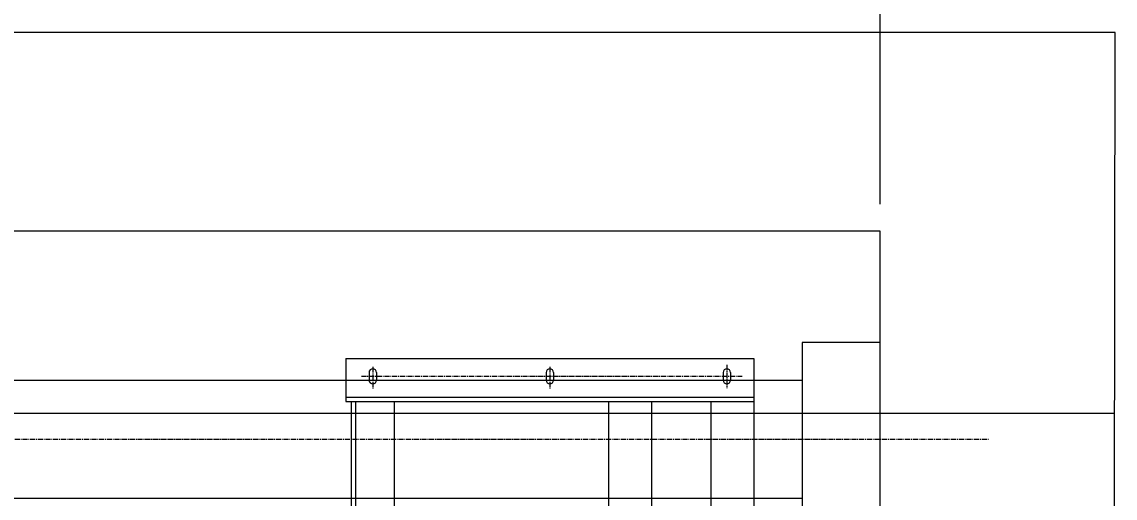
# Model space of a CAD drawing. Header units: millimetres. Extents: x 53635 to 142317, y 101101 to 147193.
# Drawn here: x 75618 to 77653, y 121649 to 122537 of the extents above; entities that cross this region are included whole.
import ezdxf

# ---------------------------------------------------------------- set-up
doc = ezdxf.new("R2010")
doc.units = ezdxf.units.MM
doc.header["$LTSCALE"] = 0.5
doc.header["$MEASUREMENT"] = 0
doc.linetypes.add('AXES2', pattern=[28.575, 19.05, -3.175, 3.175, -3.175])
doc.linetypes.add('CONTINU', pattern=[0])
doc.layers.get('0').update_dxf_attribs({"lineweight": 0})
for name, color, linetype, lineweight in [('-AXE', 1, 'AXES2', 0), ('-beton', 6, 'Continuous', 0), ('-fort', 7, 'Continuous', 0), ('ASHADE', 7, 'CONTINU', 0), ('AXE', 1, 'AXES2', 0), ('COT', 3, 'Continuous', 0)]:
    doc.layers.add(name, color=color, linetype=linetype, lineweight=lineweight)
doc.styles.add('_TCW_TXTSTY_1', font='TIMES.TTF')
doc.styles.get("Standard").update_dxf_attribs({"font": 'TXT.SHX'})
doc.dimstyles.get("Standard").update_dxf_attribs({"dimscale": 10, "dimtxt": 1.5, "dimasz": 2, "dimexe": 1, "dimexo": 1, "dimgap": 1, "dimtad": 1, "dimrnd": 0.5, "dimdsep": 46, "dimtxsty": '_TCW_TXTSTY_1', "dimcen": 0.09, "dimclrd": 3, "dimclre": 3, "dimclrt": 3, "dimadec": 0, "dimazin": 0, "dimtfac": 1, "dimtdec": 3, "dimtmove": 0, "dimatfit": 0, "dimfxl": 1, "dimfrac": 2, "dimtolj": 1, "dimtzin": 0, "dimarcsym": 0})

# ---------------------------------------------------------------- blocks, each defined once
blk = doc.blocks.new('*D143')
at = {"layer": 'COT', "linetype": 'Continuous', "ltscale": 2}
for points in [[(70815.9, 123572.8), (70915.9, 123559.8), (70915.9, 123585.8)], [(77215.9, 123572.8), (77115.9, 123585.8), (77115.9, 123559.8)]]:
    blk.add_hatch(color=3, dxfattribs=at).paths.add_polyline_path(points)
at = {"linetype": 'ByBlock', "flags": 128}
for points in [[(73786.7, 123685.3), (73849.2, 123685.3), (73870.1, 123664.5), (73870.1, 123643.7), (73849.2, 123622.8), (73807.6, 123622.8), (73786.7, 123643.7), (73786.7, 123706.2), (73828.4, 123747.8), (73849.2, 123747.8)], [(73974.2, 123622.8), (73974.2, 123747.8), (73911.7, 123664.5), (73995.1, 123664.5)], [(74057.6, 123622.8), (74078.4, 123622.8), (74099.2, 123643.7), (74099.2, 123727), (74078.4, 123747.8), (74057.6, 123747.8), (74036.7, 123727), (74036.7, 123643.7), (74057.6, 123622.8)], [(74161.7, 123622.8), (74182.6, 123622.8), (74203.4, 123643.7), (74203.4, 123727), (74182.6, 123747.8), (74161.7, 123747.8), (74140.9, 123727), (74140.9, 123643.7), (74161.7, 123622.8)]]:
    blk.add_lwpolyline(points, dxfattribs=at)
at = {"layer": 'COT', "color": 3, "linetype": 'Continuous', "ltscale": 2}
for p, q in [((70815.9, 122196.6), (70815.9, 123622.8)), ((77215.9, 122196.6), (77215.9, 123622.8))]:
    blk.add_line(p, q, dxfattribs=at)
at = {"layer": 'COT', "color": 3, "linetype": 'Continuous', "ltscale": 2, "flags": 128}
for points in [[(70815.9, 123572.8), (70915.9, 123559.8), (70915.9, 123585.8)], [(77215.9, 123572.8), (77115.9, 123585.8), (77115.9, 123559.8)]]:
    blk.add_lwpolyline(points, close=True, dxfattribs=at)
for points in [[(70915.9, 123572.8), (70915.9, 123572.8), (70915.9, 123572.8), (74015.9, 123572.8)], [(77115.9, 123572.8), (77115.9, 123572.8), (77115.9, 123572.8), (74015.9, 123572.8)]]:
    blk.add_lwpolyline(points, dxfattribs=at)

msp = doc.modelspace()

# ---------------------------------------------------------------- linework, layer by layer
at = {"layer": '-AXE'}
msp.add_line((70604.5, 121759.09), (77418.31, 121759.09), dxfattribs=at)
at = {"layer": '-beton'}
for p, q in [((77653.47, 122516.59), (70445.89, 122516.59)), ((77626.32, 104896.59), (77653.47, 122516.59)), ((77215.89, 122146.59), (70815.89, 122146.59)), ((77215.89, 105296.59), (77215.89, 122146.59)), ((77252.89, 121806.59), (70815.89, 121806.59)), ((77652.37, 121806.59), (77252.37, 121806.59))]:
    msp.add_line(p, q, dxfattribs=at)
at = {"layer": '-fort'}
for p, q in [((70960.9, 121869.09), (77070.89, 121869.09)), ((70960.9, 121649.09), (77070.89, 121649.09))]:
    msp.add_line(p, q, dxfattribs=at)
msp.add_lwpolyline([(77215.89, 120879.09), (77215.89, 121939.09), (77070.89, 121939.09), (77070.89, 120879.09)], close=True, dxfattribs=at)
at = {"layer": 'ASHADE', "ltscale": 2}
for p, q in [((76221.64, 121909.09), (76980.64, 121909.09)), ((76221.64, 121909.09), (76221.64, 121829.09)), ((76980.64, 121909.09), (76980.64, 120909.09)), ((76264.64, 121883.09), (76264.64, 121869.09)), ((76278.64, 121883.09), (76278.64, 121869.09)), ((76594.14, 121883.09), (76594.14, 121869.09)), ((76608.14, 121883.09), (76608.14, 121869.09)), ((76923.64, 121883.09), (76923.64, 121869.09)), ((76937.64, 121883.09), (76937.64, 121869.09)), ((76221.64, 121837.09), (76980.64, 121837.09)), ((76221.64, 121829.09), (76980.64, 121829.09)), ((76231.64, 121829.09), (76231.64, 121085.99)), ((76239.64, 121829.09), (76239.64, 121085.99)), ((76311.64, 121829.09), (76311.64, 121569.28)), ((76710.64, 121829.09), (76710.64, 121091.09)), ((76790.64, 121829.09), (76790.64, 121559.09)), ((76900.64, 121829.09), (76900.64, 121559.09))]:
    msp.add_line(p, q, dxfattribs=at)
for centre, start, end in [((76271.64, 121883.09), 0, 180), ((76601.14, 121883.09), 0, 180), ((76930.64, 121883.09), 0, 180), ((76271.64, 121869.09), 180, 360), ((76601.14, 121869.09), 180, 360), ((76930.64, 121869.09), 180, 360)]:
    msp.add_arc(centre, 7, start, end, dxfattribs=at)
at = {"layer": 'AXE'}
for p, q in [((76271.64, 121894.03), (76271.64, 121853.29)), ((76601.14, 121894.03), (76601.14, 121853.29)), ((76930.64, 121897.27), (76930.64, 121854.33)), ((76250.35, 121876.09), (76959, 121876.09))]:
    msp.add_line(p, q, dxfattribs=at)

# ---------------------------------------------------------------- dimensions: what is measured, and where the dimension line sits
at = {"layer": 'COT', "linetype": 'Continuous', "ltscale": 2}
dim = msp.add_linear_dim(base=(77215.89, 123572.82), p1=(70815.89, 122146.59), p2=(77215.89, 122146.59), dimstyle='Standard', override={"dimscale": 50, "dimtxt": 2.5, "dimdec": 0, "dimtxsty": 'Standard', "dimtdec": 0}, dxfattribs=at)
dim.commit()
dim.dimension.update_dxf_attribs({"geometry": '*D143', "text_midpoint": (74015.89, 123685.32)})

doc.saveas('drawing.dxf')
